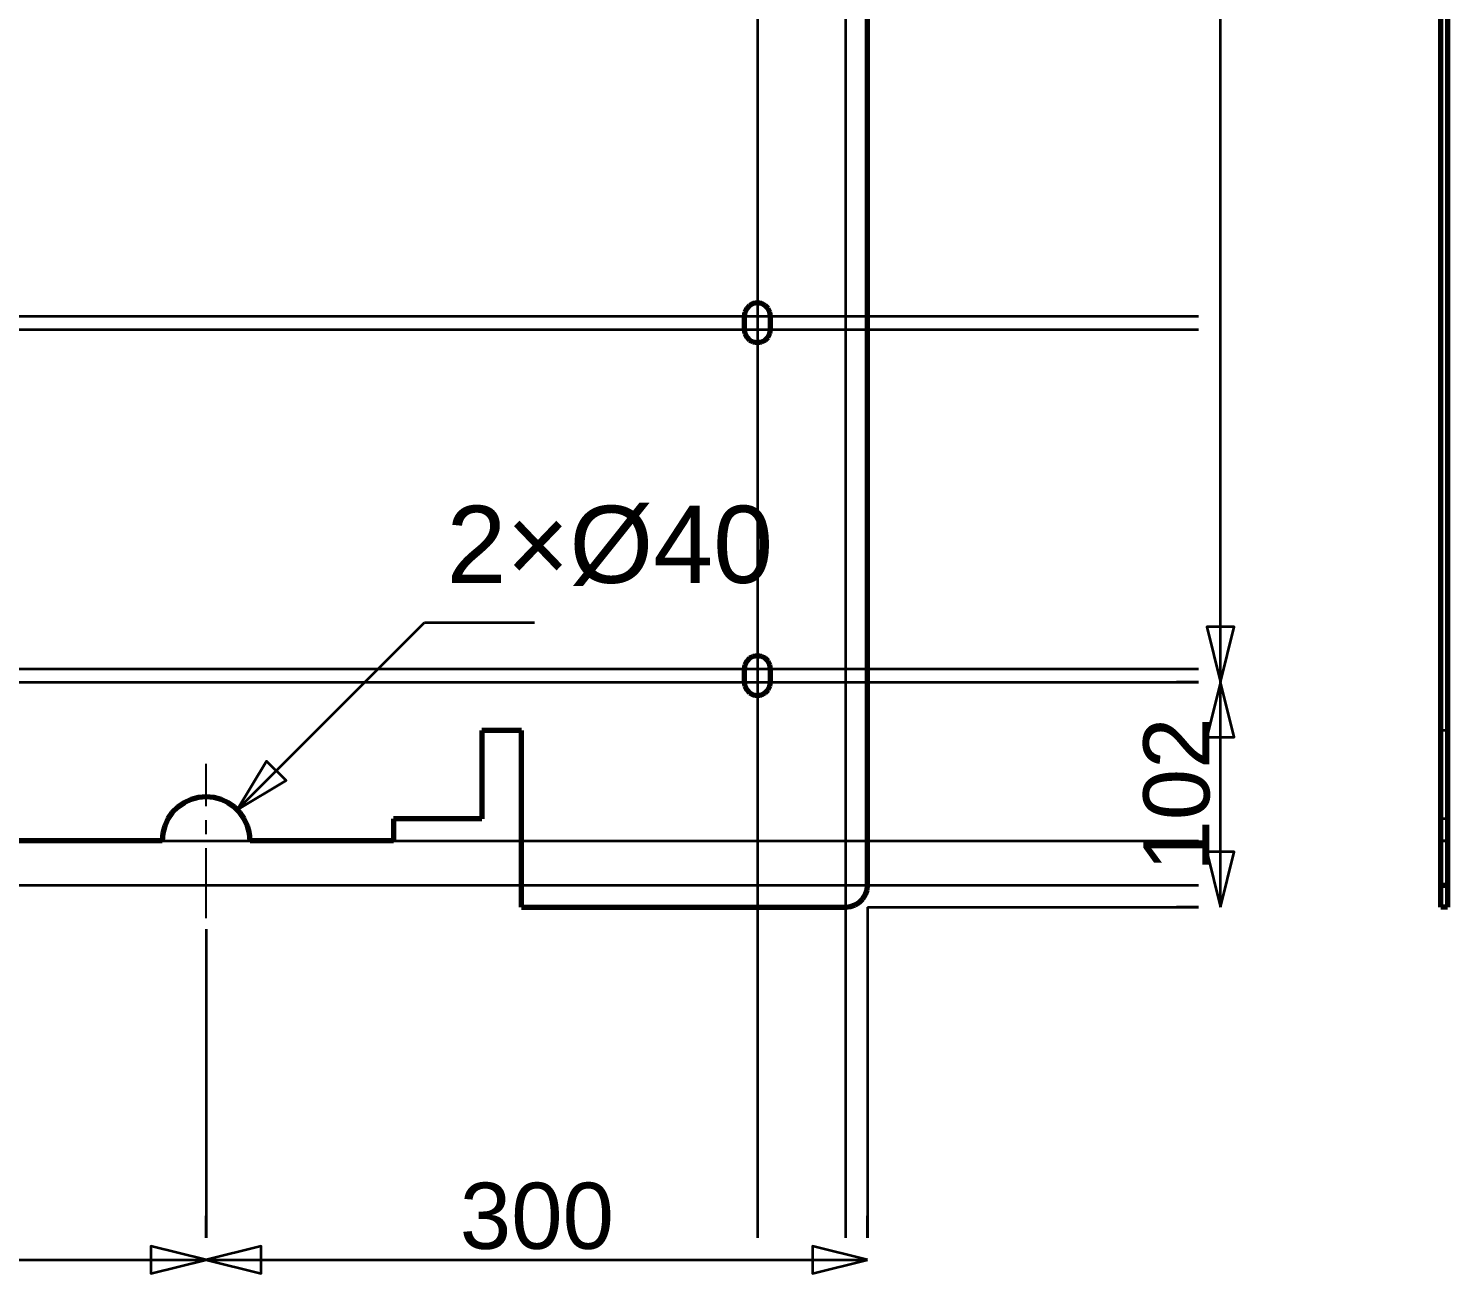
# Model space of a CAD drawing. Header units: millimetres. Extents: x 0 to 420, y 0 to 297.
# Drawn here: x 181.9 to 246.3, y 137.7 to 194.1 of the extents above; entities that cross this region are included whole.
import ezdxf
from ezdxf.enums import TextEntityAlignment as Align

# ---------------------------------------------------------------- set-up
doc = ezdxf.new("R2010")
doc.units = ezdxf.units.MM
doc.linetypes.add('CENTER', pattern=[5.08, 3.175, -0.635, 0.635, -0.635])
doc.linetypes.add('DASHED', pattern=[1.524, 1.27, -0.254])
doc.styles.add('GOST', font='Arial')

msp = doc.modelspace()

# ---------------------------------------------------------------- linework, layer by layer
at = {"color": 1, "lineweight": 70}
for p, q in [((220, 155.286), (220, 251.291)), ((246, 155.286), (246, 251.291)), ((246.3, 251.291), (246.3, 155.286)), ((214.647, 181.572), (214.515, 181.439)), ((214.815, 181.657), (214.647, 181.572)), ((215, 181.686), (214.815, 181.657)), ((215.185, 181.657), (215, 181.686)), ((215.353, 181.572), (215.185, 181.657)), ((215.485, 181.439), (215.353, 181.572)), ((214.429, 181.272), (214.4, 181.086)), ((214.4, 181.086), (214.4, 180.486)), ((214.515, 181.439), (214.429, 181.272)), ((215.571, 181.272), (215.485, 181.439)), ((215.6, 181.086), (215.571, 181.272)), ((215.6, 180.486), (215.6, 181.086)), ((214.4, 180.486), (214.429, 180.301)), ((214.429, 180.301), (214.515, 180.134)), ((215.485, 180.134), (215.571, 180.301)), ((215.571, 180.301), (215.6, 180.486)), ((214.515, 180.134), (214.647, 180.001)), ((214.647, 180.001), (214.815, 179.916)), ((214.815, 179.916), (215, 179.886)), ((215, 179.886), (215.185, 179.916)), ((215.185, 179.916), (215.353, 180.001)), ((215.353, 180.001), (215.485, 180.134)), ((214.515, 165.439), (214.429, 165.272)), ((214.647, 165.572), (214.515, 165.439)), ((214.815, 165.657), (214.647, 165.572)), ((215, 165.686), (214.815, 165.657)), ((215.185, 165.657), (215, 165.686)), ((215.353, 165.572), (215.185, 165.657)), ((215.485, 165.439), (215.353, 165.572)), ((215.571, 165.272), (215.485, 165.439)), ((214.429, 165.272), (214.4, 165.086)), ((214.4, 165.086), (214.4, 164.486)), ((215.6, 165.086), (215.571, 165.272)), ((215.6, 164.486), (215.6, 165.086)), ((214.4, 164.486), (214.429, 164.301)), ((214.429, 164.301), (214.515, 164.134)), ((214.515, 164.134), (214.647, 164.001)), ((215.353, 164.001), (215.485, 164.134)), ((215.485, 164.134), (215.571, 164.301)), ((215.571, 164.301), (215.6, 164.486)), ((214.647, 164.001), (214.815, 163.916)), ((214.815, 163.916), (215, 163.886)), ((215, 163.886), (215.185, 163.916)), ((215.185, 163.916), (215.353, 164.001)), ((204.3, 162.286), (202.5, 162.286)), ((202.5, 162.286), (202.5, 158.286)), ((204.3, 154.286), (204.3, 162.286)), ((189, 159.019), (188.714, 158.819)), ((189.316, 159.166), (189, 159.019)), ((189.653, 159.256), (189.316, 159.166)), ((190, 159.286), (189.653, 159.256)), ((190.347, 159.256), (190, 159.286)), ((190.684, 159.166), (190.347, 159.256)), ((191, 159.019), (190.684, 159.166)), ((191.286, 158.819), (191, 159.019)), ((188.468, 158.572), (188.268, 158.286)), ((188.714, 158.819), (188.468, 158.572)), ((191.532, 158.572), (191.286, 158.819)), ((191.732, 158.286), (191.532, 158.572)), ((188.121, 157.971), (188.03, 157.634)), ((188.268, 158.286), (188.121, 157.971)), ((191.879, 157.971), (191.732, 158.286)), ((191.97, 157.634), (191.879, 157.971)), ((202.5, 158.286), (198.5, 158.286)), ((198.5, 158.286), (198.5, 157.286)), ((188, 157.286), (97, 157.286)), ((188.03, 157.634), (188, 157.286)), ((192, 157.286), (191.97, 157.634)), ((198.5, 157.286), (192, 157.286)), ((219.975, 155.064), (220, 155.286)), ((246, 155.175), (246, 155.286)), ((246, 155.286), (246.3, 155.286)), ((246, 155.064), (246, 155.175)), ((246.3, 155.286), (246.3, 155.175)), ((246.3, 155.175), (246.3, 155.064)), ((219.434, 154.385), (219.623, 154.505)), ((219.623, 154.505), (219.782, 154.663)), ((219.782, 154.663), (219.901, 154.853)), ((219.901, 154.853), (219.975, 155.064)), ((246, 154.956), (246, 155.064)), ((246, 154.853), (246, 154.956)), ((246, 154.754), (246, 154.853)), ((246, 154.663), (246, 154.754)), ((246, 154.579), (246, 154.663)), ((246, 154.505), (246, 154.579)), ((246, 154.44), (246, 154.505)), ((246.3, 155.064), (246.3, 154.956)), ((246.3, 154.956), (246.3, 154.853)), ((246.3, 154.853), (246.3, 154.754)), ((246.3, 154.754), (246.3, 154.663)), ((246.3, 154.663), (246.3, 154.579)), ((246.3, 154.579), (246.3, 154.505)), ((246.3, 154.505), (246.3, 154.44)), ((204.3, 154.286), (219, 154.286)), ((219, 154.286), (219.223, 154.312)), ((219.223, 154.312), (219.434, 154.385)), ((246, 154.385), (246, 154.44)), ((246, 154.343), (246, 154.385)), ((246, 154.312), (246, 154.343)), ((246, 154.293), (246, 154.312)), ((246, 154.286), (246, 154.293)), ((246.3, 154.286), (246, 154.286)), ((246.3, 154.44), (246.3, 154.385)), ((246.3, 154.385), (246.3, 154.343)), ((246.3, 154.343), (246.3, 154.312)), ((246.3, 154.312), (246.3, 154.293)), ((246.3, 154.293), (246.3, 154.286))]:
    msp.add_line(p, q, dxfattribs=at)
at = {"color": 5, "linetype": 'DASHED', "lineweight": 35}
for p, q in [((220, 251.291), (220, 155.286)), ((246, 251.291), (246, 155.286)), ((246.3, 155.286), (246.3, 251.291)), ((214.515, 181.439), (214.647, 181.572)), ((214.647, 181.572), (214.815, 181.657)), ((214.815, 181.657), (215, 181.686)), ((215, 181.686), (215.185, 181.657)), ((215.185, 181.657), (215.353, 181.572)), ((215.353, 181.572), (215.485, 181.439)), ((246, 181.683), (246, 181.686)), ((246, 181.686), (246, 181.683)), ((246, 181.683), (246, 181.686)), ((246, 181.686), (246, 181.683)), ((246, 181.671), (246, 181.683)), ((246, 181.683), (246, 181.671)), ((246, 181.671), (246, 181.683)), ((246, 181.683), (246, 181.671)), ((246, 181.653), (246, 181.671)), ((246, 181.671), (246, 181.653)), ((246, 181.653), (246, 181.671)), ((246, 181.671), (246, 181.653)), ((246, 181.627), (246, 181.653)), ((246, 181.653), (246, 181.627)), ((246, 181.627), (246, 181.653)), ((246, 181.653), (246, 181.627)), ((246, 181.595), (246, 181.627)), ((246, 181.627), (246, 181.595)), ((246, 181.595), (246, 181.627)), ((246, 181.627), (246, 181.595)), ((246, 181.556), (246, 181.595)), ((246, 181.595), (246, 181.556)), ((246, 181.556), (246, 181.595)), ((246, 181.595), (246, 181.556)), ((246, 181.511), (246, 181.556)), ((246, 181.556), (246, 181.511)), ((246, 181.511), (246, 181.556)), ((246, 181.556), (246, 181.511)), ((246, 181.461), (246, 181.511)), ((246, 181.511), (246, 181.461)), ((246, 181.461), (246, 181.511)), ((246, 181.511), (246, 181.461)), ((246.3, 181.683), (246.3, 181.686)), ((246.3, 181.686), (246.3, 181.683)), ((246.3, 181.683), (246.3, 181.686)), ((246.3, 181.686), (246.3, 181.683)), ((246.3, 181.671), (246.3, 181.683)), ((246.3, 181.683), (246.3, 181.671)), ((246.3, 181.671), (246.3, 181.683)), ((246.3, 181.683), (246.3, 181.671)), ((246.3, 181.653), (246.3, 181.671)), ((246.3, 181.671), (246.3, 181.653)), ((246.3, 181.653), (246.3, 181.671)), ((246.3, 181.671), (246.3, 181.653)), ((246.3, 181.627), (246.3, 181.653)), ((246.3, 181.653), (246.3, 181.627)), ((246.3, 181.627), (246.3, 181.653)), ((246.3, 181.653), (246.3, 181.627)), ((246.3, 181.595), (246.3, 181.627)), ((246.3, 181.627), (246.3, 181.595)), ((246.3, 181.595), (246.3, 181.627)), ((246.3, 181.627), (246.3, 181.595)), ((246.3, 181.556), (246.3, 181.595)), ((246.3, 181.595), (246.3, 181.556)), ((246.3, 181.556), (246.3, 181.595)), ((246.3, 181.595), (246.3, 181.556)), ((246.3, 181.511), (246.3, 181.556)), ((246.3, 181.556), (246.3, 181.511)), ((246.3, 181.511), (246.3, 181.556)), ((246.3, 181.556), (246.3, 181.511)), ((246.3, 181.461), (246.3, 181.511)), ((246.3, 181.511), (246.3, 181.461)), ((246.3, 181.461), (246.3, 181.511)), ((246.3, 181.511), (246.3, 181.461)), ((214.4, 181.086), (214.429, 181.272)), ((214.4, 180.486), (214.4, 181.086)), ((214.429, 181.272), (214.515, 181.439)), ((215.485, 181.439), (215.571, 181.272)), ((215.571, 181.272), (215.6, 181.086)), ((215.6, 181.086), (215.6, 180.486)), ((246, 181.406), (246, 181.461)), ((246, 181.461), (246, 181.406)), ((246, 181.406), (246, 181.461)), ((246, 181.461), (246, 181.406)), ((246, 181.347), (246, 181.406)), ((246, 181.406), (246, 181.347)), ((246, 181.347), (246, 181.406)), ((246, 181.406), (246, 181.347)), ((246, 181.285), (246, 181.347)), ((246, 181.347), (246, 181.285)), ((246, 181.285), (246, 181.347)), ((246, 181.347), (246, 181.285)), ((246, 181.22), (246, 181.285)), ((246, 181.285), (246, 181.22)), ((246, 181.22), (246, 181.285)), ((246, 181.285), (246, 181.22)), ((246, 181.154), (246, 181.22)), ((246, 181.22), (246, 181.154)), ((246, 181.154), (246, 181.22)), ((246, 181.22), (246, 181.154)), ((246, 181.086), (246, 181.154)), ((246, 181.154), (246, 181.086)), ((246, 181.086), (246, 181.154)), ((246, 181.154), (246, 181.086)), ((246, 180.486), (246, 181.086)), ((246, 181.086), (246, 180.486)), ((246, 181.086), (246, 180.486)), ((246, 180.486), (246, 181.086)), ((246.3, 181.406), (246.3, 181.461)), ((246.3, 181.461), (246.3, 181.406)), ((246.3, 181.406), (246.3, 181.461)), ((246.3, 181.461), (246.3, 181.406)), ((246.3, 181.347), (246.3, 181.406)), ((246.3, 181.406), (246.3, 181.347)), ((246.3, 181.347), (246.3, 181.406)), ((246.3, 181.406), (246.3, 181.347)), ((246.3, 181.285), (246.3, 181.347)), ((246.3, 181.347), (246.3, 181.285)), ((246.3, 181.285), (246.3, 181.347)), ((246.3, 181.347), (246.3, 181.285)), ((246.3, 181.22), (246.3, 181.285)), ((246.3, 181.285), (246.3, 181.22)), ((246.3, 181.22), (246.3, 181.285)), ((246.3, 181.285), (246.3, 181.22)), ((246.3, 181.154), (246.3, 181.22)), ((246.3, 181.22), (246.3, 181.154)), ((246.3, 181.154), (246.3, 181.22)), ((246.3, 181.22), (246.3, 181.154)), ((246.3, 181.086), (246.3, 181.154)), ((246.3, 181.154), (246.3, 181.086)), ((246.3, 181.086), (246.3, 181.154)), ((246.3, 181.154), (246.3, 181.086)), ((246.3, 181.086), (246.3, 180.486)), ((246.3, 180.486), (246.3, 181.086)), ((246.3, 180.486), (246.3, 181.086)), ((246.3, 181.086), (246.3, 180.486)), ((214.429, 180.301), (214.4, 180.486)), ((214.515, 180.134), (214.429, 180.301)), ((215.571, 180.301), (215.485, 180.134)), ((215.6, 180.486), (215.571, 180.301)), ((246, 180.486), (246, 180.419)), ((246, 180.419), (246, 180.486)), ((246, 180.486), (246, 180.419)), ((246, 180.419), (246, 180.486)), ((246, 180.419), (246, 180.353)), ((246, 180.353), (246, 180.419)), ((246, 180.419), (246, 180.353)), ((246, 180.353), (246, 180.419)), ((246, 180.353), (246, 180.288)), ((246, 180.288), (246, 180.353)), ((246, 180.353), (246, 180.288)), ((246, 180.288), (246, 180.353)), ((246, 180.288), (246, 180.226)), ((246, 180.226), (246, 180.288)), ((246, 180.288), (246, 180.226)), ((246, 180.226), (246, 180.288)), ((246, 180.226), (246, 180.167)), ((246, 180.167), (246, 180.226)), ((246, 180.226), (246, 180.167)), ((246, 180.167), (246, 180.226)), ((246.3, 180.486), (246.3, 180.419)), ((246.3, 180.419), (246.3, 180.486)), ((246.3, 180.486), (246.3, 180.419)), ((246.3, 180.419), (246.3, 180.486)), ((246.3, 180.419), (246.3, 180.353)), ((246.3, 180.353), (246.3, 180.419)), ((246.3, 180.419), (246.3, 180.353)), ((246.3, 180.353), (246.3, 180.419)), ((246.3, 180.353), (246.3, 180.288)), ((246.3, 180.288), (246.3, 180.353)), ((246.3, 180.353), (246.3, 180.288)), ((246.3, 180.288), (246.3, 180.353)), ((246.3, 180.288), (246.3, 180.226)), ((246.3, 180.226), (246.3, 180.288)), ((246.3, 180.288), (246.3, 180.226)), ((246.3, 180.226), (246.3, 180.288)), ((246.3, 180.226), (246.3, 180.167)), ((246.3, 180.167), (246.3, 180.226)), ((246.3, 180.226), (246.3, 180.167)), ((246.3, 180.167), (246.3, 180.226)), ((214.647, 180.001), (214.515, 180.134)), ((214.815, 179.916), (214.647, 180.001)), ((215, 179.886), (214.815, 179.916)), ((215.185, 179.916), (215, 179.886)), ((215.353, 180.001), (215.185, 179.916)), ((215.485, 180.134), (215.353, 180.001)), ((246, 180.167), (246, 180.112)), ((246, 180.112), (246, 180.167)), ((246, 180.167), (246, 180.112)), ((246, 180.112), (246, 180.167)), ((246, 180.112), (246, 180.062)), ((246, 180.062), (246, 180.112)), ((246, 180.112), (246, 180.062)), ((246, 180.062), (246, 180.112)), ((246, 180.062), (246, 180.017)), ((246, 180.017), (246, 180.062)), ((246, 180.062), (246, 180.017)), ((246, 180.017), (246, 180.062)), ((246, 180.017), (246, 179.978)), ((246, 179.978), (246, 180.017)), ((246, 180.017), (246, 179.978)), ((246, 179.978), (246, 180.017)), ((246, 179.978), (246, 179.946)), ((246, 179.946), (246, 179.978)), ((246, 179.978), (246, 179.946)), ((246, 179.946), (246, 179.978)), ((246, 179.946), (246, 179.92)), ((246, 179.92), (246, 179.946)), ((246, 179.946), (246, 179.92)), ((246, 179.92), (246, 179.946)), ((246, 179.92), (246, 179.902)), ((246, 179.902), (246, 179.92)), ((246, 179.92), (246, 179.902)), ((246, 179.902), (246, 179.92)), ((246, 179.902), (246, 179.89)), ((246, 179.89), (246, 179.902)), ((246, 179.902), (246, 179.89)), ((246, 179.89), (246, 179.902)), ((246, 179.89), (246, 179.886)), ((246, 179.886), (246, 179.89)), ((246, 179.89), (246, 179.886)), ((246, 179.886), (246, 179.89)), ((246.3, 180.167), (246.3, 180.112)), ((246.3, 180.112), (246.3, 180.167)), ((246.3, 180.167), (246.3, 180.112)), ((246.3, 180.112), (246.3, 180.167)), ((246.3, 180.112), (246.3, 180.062)), ((246.3, 180.062), (246.3, 180.112)), ((246.3, 180.112), (246.3, 180.062)), ((246.3, 180.062), (246.3, 180.112)), ((246.3, 180.062), (246.3, 180.017)), ((246.3, 180.017), (246.3, 180.062)), ((246.3, 180.062), (246.3, 180.017)), ((246.3, 180.017), (246.3, 180.062)), ((246.3, 180.017), (246.3, 179.978)), ((246.3, 179.978), (246.3, 180.017)), ((246.3, 180.017), (246.3, 179.978)), ((246.3, 179.978), (246.3, 180.017)), ((246.3, 179.978), (246.3, 179.946)), ((246.3, 179.946), (246.3, 179.978)), ((246.3, 179.978), (246.3, 179.946)), ((246.3, 179.946), (246.3, 179.978)), ((246.3, 179.946), (246.3, 179.92)), ((246.3, 179.92), (246.3, 179.946)), ((246.3, 179.946), (246.3, 179.92)), ((246.3, 179.92), (246.3, 179.946)), ((246.3, 179.92), (246.3, 179.902)), ((246.3, 179.902), (246.3, 179.92)), ((246.3, 179.92), (246.3, 179.902)), ((246.3, 179.902), (246.3, 179.92)), ((246.3, 179.902), (246.3, 179.89)), ((246.3, 179.89), (246.3, 179.902)), ((246.3, 179.902), (246.3, 179.89)), ((246.3, 179.89), (246.3, 179.902)), ((246.3, 179.89), (246.3, 179.886)), ((246.3, 179.886), (246.3, 179.89)), ((246.3, 179.89), (246.3, 179.886)), ((246.3, 179.886), (246.3, 179.89)), ((214.429, 165.272), (214.515, 165.439)), ((214.515, 165.439), (214.647, 165.572)), ((214.647, 165.572), (214.815, 165.657)), ((214.815, 165.657), (215, 165.686)), ((215, 165.686), (215.185, 165.657)), ((215.185, 165.657), (215.353, 165.572)), ((215.353, 165.572), (215.485, 165.439)), ((215.485, 165.439), (215.571, 165.272)), ((246, 165.683), (246, 165.686)), ((246, 165.686), (246, 165.683)), ((246, 165.683), (246, 165.686)), ((246, 165.686), (246, 165.683)), ((246, 165.671), (246, 165.683)), ((246, 165.683), (246, 165.671)), ((246, 165.671), (246, 165.683)), ((246, 165.683), (246, 165.671)), ((246, 165.653), (246, 165.671)), ((246, 165.671), (246, 165.653)), ((246, 165.653), (246, 165.671)), ((246, 165.671), (246, 165.653)), ((246, 165.627), (246, 165.653)), ((246, 165.653), (246, 165.627)), ((246, 165.627), (246, 165.653)), ((246, 165.653), (246, 165.627)), ((246, 165.595), (246, 165.627)), ((246, 165.627), (246, 165.595)), ((246, 165.595), (246, 165.627)), ((246, 165.627), (246, 165.595)), ((246, 165.556), (246, 165.595)), ((246, 165.595), (246, 165.556)), ((246, 165.556), (246, 165.595)), ((246, 165.595), (246, 165.556)), ((246, 165.511), (246, 165.556)), ((246, 165.556), (246, 165.511)), ((246, 165.511), (246, 165.556)), ((246, 165.556), (246, 165.511)), ((246, 165.461), (246, 165.511)), ((246, 165.511), (246, 165.461)), ((246, 165.461), (246, 165.511)), ((246, 165.511), (246, 165.461)), ((246, 165.406), (246, 165.461)), ((246, 165.461), (246, 165.406)), ((246, 165.406), (246, 165.461)), ((246, 165.461), (246, 165.406)), ((246, 165.347), (246, 165.406)), ((246, 165.406), (246, 165.347)), ((246, 165.347), (246, 165.406)), ((246, 165.406), (246, 165.347)), ((246.3, 165.683), (246.3, 165.686)), ((246.3, 165.686), (246.3, 165.683)), ((246.3, 165.683), (246.3, 165.686)), ((246.3, 165.686), (246.3, 165.683)), ((246.3, 165.671), (246.3, 165.683)), ((246.3, 165.683), (246.3, 165.671)), ((246.3, 165.671), (246.3, 165.683)), ((246.3, 165.683), (246.3, 165.671)), ((246.3, 165.653), (246.3, 165.671)), ((246.3, 165.671), (246.3, 165.653)), ((246.3, 165.653), (246.3, 165.671)), ((246.3, 165.671), (246.3, 165.653)), ((246.3, 165.627), (246.3, 165.653)), ((246.3, 165.653), (246.3, 165.627)), ((246.3, 165.627), (246.3, 165.653)), ((246.3, 165.653), (246.3, 165.627)), ((246.3, 165.595), (246.3, 165.627)), ((246.3, 165.627), (246.3, 165.595)), ((246.3, 165.595), (246.3, 165.627)), ((246.3, 165.627), (246.3, 165.595)), ((246.3, 165.556), (246.3, 165.595)), ((246.3, 165.595), (246.3, 165.556)), ((246.3, 165.556), (246.3, 165.595)), ((246.3, 165.595), (246.3, 165.556)), ((246.3, 165.511), (246.3, 165.556)), ((246.3, 165.556), (246.3, 165.511)), ((246.3, 165.511), (246.3, 165.556)), ((246.3, 165.556), (246.3, 165.511)), ((246.3, 165.461), (246.3, 165.511)), ((246.3, 165.511), (246.3, 165.461)), ((246.3, 165.461), (246.3, 165.511)), ((246.3, 165.511), (246.3, 165.461)), ((246.3, 165.406), (246.3, 165.461)), ((246.3, 165.461), (246.3, 165.406)), ((246.3, 165.406), (246.3, 165.461)), ((246.3, 165.461), (246.3, 165.406)), ((246.3, 165.347), (246.3, 165.406)), ((246.3, 165.406), (246.3, 165.347)), ((246.3, 165.347), (246.3, 165.406)), ((246.3, 165.406), (246.3, 165.347)), ((214.4, 165.086), (214.429, 165.272)), ((214.4, 164.486), (214.4, 165.086)), ((215.571, 165.272), (215.6, 165.086)), ((215.6, 165.086), (215.6, 164.486)), ((246, 165.285), (246, 165.347)), ((246, 165.347), (246, 165.285)), ((246, 165.285), (246, 165.347)), ((246, 165.347), (246, 165.285)), ((246, 165.22), (246, 165.285)), ((246, 165.285), (246, 165.22)), ((246, 165.22), (246, 165.285)), ((246, 165.285), (246, 165.22)), ((246, 165.154), (246, 165.22)), ((246, 165.22), (246, 165.154)), ((246, 165.154), (246, 165.22)), ((246, 165.22), (246, 165.154)), ((246, 165.086), (246, 165.154)), ((246, 165.154), (246, 165.086)), ((246, 165.086), (246, 165.154)), ((246, 165.154), (246, 165.086)), ((246, 164.486), (246, 165.086)), ((246, 165.086), (246, 164.486)), ((246, 165.086), (246, 164.486)), ((246, 164.486), (246, 165.086)), ((246.3, 165.285), (246.3, 165.347)), ((246.3, 165.347), (246.3, 165.285)), ((246.3, 165.285), (246.3, 165.347)), ((246.3, 165.347), (246.3, 165.285)), ((246.3, 165.22), (246.3, 165.285)), ((246.3, 165.285), (246.3, 165.22)), ((246.3, 165.22), (246.3, 165.285)), ((246.3, 165.285), (246.3, 165.22)), ((246.3, 165.154), (246.3, 165.22)), ((246.3, 165.22), (246.3, 165.154)), ((246.3, 165.154), (246.3, 165.22)), ((246.3, 165.22), (246.3, 165.154)), ((246.3, 165.086), (246.3, 165.154)), ((246.3, 165.154), (246.3, 165.086)), ((246.3, 165.086), (246.3, 165.154)), ((246.3, 165.154), (246.3, 165.086)), ((246.3, 165.086), (246.3, 164.486)), ((246.3, 164.486), (246.3, 165.086)), ((246.3, 164.486), (246.3, 165.086)), ((246.3, 165.086), (246.3, 164.486)), ((214.429, 164.301), (214.4, 164.486)), ((214.515, 164.134), (214.429, 164.301)), ((214.647, 164.001), (214.515, 164.134)), ((215.485, 164.134), (215.353, 164.001)), ((215.571, 164.301), (215.485, 164.134)), ((215.6, 164.486), (215.571, 164.301)), ((246, 164.486), (246, 164.419)), ((246, 164.419), (246, 164.486)), ((246, 164.486), (246, 164.419)), ((246, 164.419), (246, 164.486)), ((246, 164.419), (246, 164.353)), ((246, 164.353), (246, 164.419)), ((246, 164.419), (246, 164.353)), ((246, 164.353), (246, 164.419)), ((246, 164.353), (246, 164.288)), ((246, 164.288), (246, 164.353)), ((246, 164.353), (246, 164.288)), ((246, 164.288), (246, 164.353)), ((246, 164.288), (246, 164.226)), ((246, 164.226), (246, 164.288)), ((246, 164.288), (246, 164.226)), ((246, 164.226), (246, 164.288)), ((246, 164.226), (246, 164.167)), ((246, 164.167), (246, 164.226)), ((246, 164.226), (246, 164.167)), ((246, 164.167), (246, 164.226)), ((246, 164.167), (246, 164.112)), ((246, 164.112), (246, 164.167)), ((246, 164.167), (246, 164.112)), ((246, 164.112), (246, 164.167)), ((246.3, 164.486), (246.3, 164.419)), ((246.3, 164.419), (246.3, 164.486)), ((246.3, 164.486), (246.3, 164.419)), ((246.3, 164.419), (246.3, 164.486)), ((246.3, 164.419), (246.3, 164.353)), ((246.3, 164.353), (246.3, 164.419)), ((246.3, 164.419), (246.3, 164.353)), ((246.3, 164.353), (246.3, 164.419)), ((246.3, 164.353), (246.3, 164.288)), ((246.3, 164.288), (246.3, 164.353)), ((246.3, 164.353), (246.3, 164.288)), ((246.3, 164.288), (246.3, 164.353)), ((246.3, 164.288), (246.3, 164.226)), ((246.3, 164.226), (246.3, 164.288)), ((246.3, 164.288), (246.3, 164.226)), ((246.3, 164.226), (246.3, 164.288)), ((246.3, 164.226), (246.3, 164.167)), ((246.3, 164.167), (246.3, 164.226)), ((246.3, 164.226), (246.3, 164.167)), ((246.3, 164.167), (246.3, 164.226)), ((246.3, 164.167), (246.3, 164.112)), ((246.3, 164.112), (246.3, 164.167)), ((246.3, 164.167), (246.3, 164.112)), ((246.3, 164.112), (246.3, 164.167)), ((214.815, 163.916), (214.647, 164.001)), ((215, 163.886), (214.815, 163.916)), ((215.185, 163.916), (215, 163.886)), ((215.353, 164.001), (215.185, 163.916)), ((246, 164.112), (246, 164.062)), ((246, 164.062), (246, 164.112)), ((246, 164.112), (246, 164.062)), ((246, 164.062), (246, 164.112)), ((246, 164.062), (246, 164.017)), ((246, 164.017), (246, 164.062)), ((246, 164.062), (246, 164.017)), ((246, 164.017), (246, 164.062)), ((246, 164.017), (246, 163.978)), ((246, 163.978), (246, 164.017)), ((246, 164.017), (246, 163.978)), ((246, 163.978), (246, 164.017)), ((246, 163.978), (246, 163.946)), ((246, 163.946), (246, 163.978)), ((246, 163.978), (246, 163.946)), ((246, 163.946), (246, 163.978)), ((246, 163.946), (246, 163.92)), ((246, 163.92), (246, 163.946)), ((246, 163.946), (246, 163.92)), ((246, 163.92), (246, 163.946)), ((246, 163.92), (246, 163.902)), ((246, 163.902), (246, 163.92)), ((246, 163.92), (246, 163.902)), ((246, 163.902), (246, 163.92)), ((246, 163.902), (246, 163.89)), ((246, 163.89), (246, 163.902)), ((246, 163.902), (246, 163.89)), ((246, 163.89), (246, 163.902)), ((246, 163.89), (246, 163.886)), ((246, 163.886), (246, 163.89)), ((246, 163.89), (246, 163.886)), ((246, 163.886), (246, 163.89)), ((246.3, 164.112), (246.3, 164.062)), ((246.3, 164.062), (246.3, 164.112)), ((246.3, 164.112), (246.3, 164.062)), ((246.3, 164.062), (246.3, 164.112)), ((246.3, 164.062), (246.3, 164.017)), ((246.3, 164.017), (246.3, 164.062)), ((246.3, 164.062), (246.3, 164.017)), ((246.3, 164.017), (246.3, 164.062)), ((246.3, 164.017), (246.3, 163.978)), ((246.3, 163.978), (246.3, 164.017)), ((246.3, 164.017), (246.3, 163.978)), ((246.3, 163.978), (246.3, 164.017)), ((246.3, 163.978), (246.3, 163.946)), ((246.3, 163.946), (246.3, 163.978)), ((246.3, 163.978), (246.3, 163.946)), ((246.3, 163.946), (246.3, 163.978)), ((246.3, 163.946), (246.3, 163.92)), ((246.3, 163.92), (246.3, 163.946)), ((246.3, 163.946), (246.3, 163.92)), ((246.3, 163.92), (246.3, 163.946)), ((246.3, 163.92), (246.3, 163.902)), ((246.3, 163.902), (246.3, 163.92)), ((246.3, 163.92), (246.3, 163.902)), ((246.3, 163.902), (246.3, 163.92)), ((246.3, 163.902), (246.3, 163.89)), ((246.3, 163.89), (246.3, 163.902)), ((246.3, 163.902), (246.3, 163.89)), ((246.3, 163.89), (246.3, 163.902)), ((246.3, 163.89), (246.3, 163.886)), ((246.3, 163.886), (246.3, 163.89)), ((246.3, 163.89), (246.3, 163.886)), ((246.3, 163.886), (246.3, 163.89)), ((202.5, 158.286), (202.5, 162.286)), ((202.5, 162.286), (204.3, 162.286)), ((204.3, 162.286), (204.3, 154.286)), ((246, 154.286), (246, 162.286)), ((246, 162.286), (246, 158.286)), ((246, 158.286), (246, 162.286)), ((246, 162.286), (246, 154.286)), ((246.3, 162.286), (246, 162.286)), ((246.3, 162.286), (246, 162.286)), ((246.3, 162.286), (246, 162.286)), ((246.3, 162.286), (246, 162.286)), ((246.3, 154.286), (246.3, 162.286)), ((246.3, 162.286), (246.3, 158.286)), ((246.3, 158.286), (246.3, 162.286)), ((246.3, 162.286), (246.3, 154.286)), ((188.714, 158.819), (189, 159.019)), ((189, 159.019), (189.316, 159.166)), ((189.316, 159.166), (189.653, 159.256)), ((189.653, 159.256), (190, 159.286)), ((190, 159.286), (190.347, 159.256)), ((190.347, 159.256), (190.684, 159.166)), ((190.684, 159.166), (191, 159.019)), ((191, 159.019), (191.286, 158.819)), ((246, 159.274), (246, 159.286)), ((246, 159.286), (246, 159.274)), ((246, 159.274), (246, 159.286)), ((246, 159.286), (246, 159.274)), ((246, 159.236), (246, 159.274)), ((246, 159.274), (246, 159.236)), ((246, 159.236), (246, 159.274)), ((246, 159.274), (246, 159.236)), ((246, 159.174), (246, 159.236)), ((246, 159.236), (246, 159.174)), ((246, 159.174), (246, 159.236)), ((246, 159.236), (246, 159.174)), ((246, 159.088), (246, 159.174)), ((246, 159.174), (246, 159.088)), ((246, 159.088), (246, 159.174)), ((246, 159.174), (246, 159.088)), ((246, 158.98), (246, 159.088)), ((246, 159.088), (246, 158.98)), ((246, 158.98), (246, 159.088)), ((246, 159.088), (246, 158.98)), ((246, 158.85), (246, 158.98)), ((246, 158.98), (246, 158.85)), ((246, 158.85), (246, 158.98)), ((246, 158.98), (246, 158.85)), ((246.3, 159.274), (246.3, 159.286)), ((246.3, 159.286), (246.3, 159.274)), ((246.3, 159.274), (246.3, 159.286)), ((246.3, 159.286), (246.3, 159.274)), ((246.3, 159.236), (246.3, 159.274)), ((246.3, 159.274), (246.3, 159.236)), ((246.3, 159.236), (246.3, 159.274)), ((246.3, 159.274), (246.3, 159.236)), ((246.3, 159.174), (246.3, 159.236)), ((246.3, 159.236), (246.3, 159.174)), ((246.3, 159.174), (246.3, 159.236)), ((246.3, 159.236), (246.3, 159.174)), ((246.3, 159.088), (246.3, 159.174)), ((246.3, 159.174), (246.3, 159.088)), ((246.3, 159.088), (246.3, 159.174)), ((246.3, 159.174), (246.3, 159.088)), ((246.3, 158.98), (246.3, 159.088)), ((246.3, 159.088), (246.3, 158.98)), ((246.3, 158.98), (246.3, 159.088)), ((246.3, 159.088), (246.3, 158.98)), ((246.3, 158.85), (246.3, 158.98)), ((246.3, 158.98), (246.3, 158.85)), ((246.3, 158.85), (246.3, 158.98)), ((246.3, 158.98), (246.3, 158.85)), ((188.268, 158.286), (188.468, 158.572)), ((188.468, 158.572), (188.714, 158.819)), ((191.286, 158.819), (191.532, 158.572)), ((191.532, 158.572), (191.732, 158.286)), ((246, 158.701), (246, 158.85)), ((246, 158.85), (246, 158.701)), ((246, 158.701), (246, 158.85)), ((246, 158.85), (246, 158.701)), ((246, 158.533), (246, 158.701)), ((246, 158.701), (246, 158.533)), ((246, 158.533), (246, 158.701)), ((246, 158.701), (246, 158.533)), ((246, 158.351), (246, 158.533)), ((246, 158.533), (246, 158.351)), ((246, 158.351), (246, 158.533)), ((246, 158.533), (246, 158.351)), ((246, 158.154), (246, 158.351)), ((246, 158.351), (246, 158.154)), ((246, 158.154), (246, 158.351)), ((246, 158.351), (246, 158.154)), ((246.3, 158.701), (246.3, 158.85)), ((246.3, 158.85), (246.3, 158.701)), ((246.3, 158.701), (246.3, 158.85)), ((246.3, 158.85), (246.3, 158.701)), ((246.3, 158.533), (246.3, 158.701)), ((246.3, 158.701), (246.3, 158.533)), ((246.3, 158.533), (246.3, 158.701)), ((246.3, 158.701), (246.3, 158.533)), ((246.3, 158.351), (246.3, 158.533)), ((246.3, 158.533), (246.3, 158.351)), ((246.3, 158.351), (246.3, 158.533)), ((246.3, 158.533), (246.3, 158.351)), ((246.3, 158.154), (246.3, 158.351)), ((246.3, 158.351), (246.3, 158.154)), ((246.3, 158.154), (246.3, 158.351)), ((246.3, 158.351), (246.3, 158.154)), ((188.03, 157.634), (188.121, 157.971)), ((188.121, 157.971), (188.268, 158.286)), ((191.732, 158.286), (191.879, 157.971)), ((191.879, 157.971), (191.97, 157.634)), ((198.5, 157.286), (198.5, 158.286)), ((198.5, 158.286), (202.5, 158.286)), ((246, 158.286), (246, 157.286)), ((246, 157.286), (246, 158.286)), ((246.3, 158.286), (246, 158.286)), ((246.3, 158.286), (246, 158.286)), ((246.3, 158.286), (246, 158.286)), ((246.3, 158.286), (246, 158.286)), ((246, 157.947), (246, 158.154)), ((246, 158.154), (246, 157.947)), ((246, 157.947), (246, 158.154)), ((246, 158.154), (246, 157.947)), ((246, 157.732), (246, 157.947)), ((246, 157.947), (246, 157.732)), ((246, 157.732), (246, 157.947)), ((246, 157.947), (246, 157.732)), ((246, 157.51), (246, 157.732)), ((246, 157.732), (246, 157.51)), ((246, 157.51), (246, 157.732)), ((246, 157.732), (246, 157.51)), ((246.3, 158.286), (246.3, 157.286)), ((246.3, 157.286), (246.3, 158.286)), ((246.3, 157.947), (246.3, 158.154)), ((246.3, 158.154), (246.3, 157.947)), ((246.3, 157.947), (246.3, 158.154)), ((246.3, 158.154), (246.3, 157.947)), ((246.3, 157.732), (246.3, 157.947)), ((246.3, 157.947), (246.3, 157.732)), ((246.3, 157.732), (246.3, 157.947)), ((246.3, 157.947), (246.3, 157.732)), ((246.3, 157.51), (246.3, 157.732)), ((246.3, 157.732), (246.3, 157.51)), ((246.3, 157.51), (246.3, 157.732)), ((246.3, 157.732), (246.3, 157.51)), ((97, 157.286), (188, 157.286)), ((188, 157.286), (188.03, 157.634)), ((191.97, 157.634), (192, 157.286)), ((192, 157.286), (198.5, 157.286)), ((246, 157.286), (246, 157.51)), ((246, 157.51), (246, 157.286)), ((246, 157.286), (246, 157.51)), ((246, 157.51), (246, 157.286)), ((246.3, 157.286), (246, 157.286)), ((246.3, 157.286), (246, 157.286)), ((246.3, 157.286), (246, 157.286)), ((246, 157.286), (246.3, 157.286)), ((246, 157.286), (246.3, 157.286)), ((246.3, 157.286), (246, 157.286)), ((246.3, 157.286), (246.3, 157.51)), ((246.3, 157.51), (246.3, 157.286)), ((246.3, 157.286), (246.3, 157.51)), ((246.3, 157.51), (246.3, 157.286)), ((220, 155.286), (219.975, 155.064)), ((246, 155.286), (246, 155.175)), ((246, 155.175), (246, 155.064)), ((246.3, 155.175), (246.3, 155.286)), ((246.3, 155.064), (246.3, 155.175)), ((219.623, 154.505), (219.434, 154.385)), ((219.782, 154.663), (219.623, 154.505)), ((219.901, 154.853), (219.782, 154.663)), ((219.975, 155.064), (219.901, 154.853)), ((246, 155.064), (246, 154.956)), ((246, 154.956), (246, 154.853)), ((246, 154.853), (246, 154.754)), ((246, 154.754), (246, 154.663)), ((246, 154.663), (246, 154.579)), ((246, 154.579), (246, 154.505)), ((246, 154.505), (246, 154.44)), ((246.3, 154.956), (246.3, 155.064)), ((246.3, 154.853), (246.3, 154.956)), ((246.3, 154.754), (246.3, 154.853)), ((246.3, 154.663), (246.3, 154.754)), ((246.3, 154.579), (246.3, 154.663)), ((246.3, 154.505), (246.3, 154.579)), ((246.3, 154.44), (246.3, 154.505)), ((219, 154.286), (204.3, 154.286)), ((219.223, 154.312), (219, 154.286)), ((219.434, 154.385), (219.223, 154.312)), ((246, 154.44), (246, 154.385)), ((246, 154.385), (246, 154.343)), ((246, 154.343), (246, 154.312)), ((246, 154.312), (246, 154.293)), ((246, 154.293), (246, 154.286)), ((246.3, 154.286), (246, 154.286)), ((246, 154.286), (246.3, 154.286)), ((246, 154.286), (246.3, 154.286)), ((246.3, 154.385), (246.3, 154.44)), ((246.3, 154.343), (246.3, 154.385)), ((246.3, 154.312), (246.3, 154.343)), ((246.3, 154.293), (246.3, 154.312)), ((246.3, 154.286), (246.3, 154.293))]:
    msp.add_line(p, q, dxfattribs=at)
at = {"color": 7, "lineweight": 35}
for p, q in [((219, 248.291), (219, 139.286)), ((236, 164.49), (236, 244.49)), ((215, 242.486), (215, 139.286)), ((215, 241.886), (215, 139.286)), ((215, 226.486), (215, 139.286)), ((215, 225.886), (215, 139.286)), ((215, 210.486), (215, 139.286)), ((215, 209.886), (215, 139.286)), ((215, 194.486), (215, 139.286)), ((215, 193.886), (215, 139.286)), ((72.6, 181.086), (235, 181.086)), ((217.6, 181.086), (235, 181.086)), ((72.6, 180.486), (235, 180.486)), ((217.6, 180.486), (235, 180.486)), ((215, 178.486), (215, 139.286)), ((215, 177.886), (215, 139.286)), ((191.414, 158.701), (199.899, 167.186)), ((199.899, 167.186), (204.899, 167.186)), ((72.6, 165.086), (235, 165.086)), ((217.6, 165.086), (235, 165.086)), ((72.6, 164.486), (235, 164.486)), ((217.6, 164.486), (235, 164.486)), ((235, 164.49), (234, 164.49)), ((235, 164.49), (234, 164.49)), ((236, 154.286), (236, 164.49)), ((215, 162.486), (215, 139.286)), ((215, 161.886), (215, 139.286)), ((99, 157.286), (235, 157.286)), ((194, 157.286), (235, 157.286)), ((69, 155.286), (235, 155.286)), ((222, 155.286), (235, 155.286)), ((220, 154.286), (220, 139.286)), ((220, 154.286), (235, 154.286)), ((235, 154.286), (234, 154.286)), ((190, 153.286), (190, 139.286)), ((219, 152.286), (219, 139.286)), ((190, 139.286), (190, 140.286)), ((190, 139.286), (190, 140.286)), ((220, 139.286), (220, 140.286)), ((95, 138.286), (190, 138.286)), ((190, 138.286), (220, 138.286))]:
    msp.add_line(p, q, dxfattribs=at)
at = {"color": 4, "linetype": 'CENTER', "lineweight": 25}
for p, q in [((215, 178.986), (215, 183.186)), ((215, 178.386), (215, 182.586)), ((212.9, 181.086), (217.1, 181.086)), ((212.9, 180.486), (217.1, 180.486)), ((215, 162.986), (215, 167.186)), ((215, 162.386), (215, 166.586)), ((212.9, 165.086), (217.1, 165.086)), ((212.9, 164.486), (217.1, 164.486)), ((190, 153.786), (190, 160.786)), ((219, 152.786), (219, 157.786)), ((186.5, 157.286), (193.5, 157.286)), ((216.5, 155.286), (221.5, 155.286))]:
    msp.add_line(p, q, dxfattribs=at)
at = {"color": 7, "lineweight": 35}
for points in [[(236, 164.49), (236.625, 166.99), (235.375, 166.99)], [(236, 164.49), (235.375, 161.99), (236.625, 161.99)], [(191.414, 158.701), (193.624, 160.027), (192.74, 160.91)], [(236, 154.286), (236.625, 156.786), (235.375, 156.786)], [(190, 138.286), (187.5, 138.911), (187.5, 137.661)], [(190, 138.286), (192.5, 137.661), (192.5, 138.911)], [(220, 138.286), (217.5, 138.911), (217.5, 137.661)]]:
    msp.add_lwpolyline(points, close=True, dxfattribs=at)

# ---------------------------------------------------------------- texts
at = {"color": 7, "style": 'GOST'}
msp.add_text('2×Ø40', height=3.5, dxfattribs=at).set_placement((200.899, 168.986))
msp.add_text('102', height=3, rotation=90, dxfattribs=at).set_placement((234, 159.388), align=Align.MIDDLE)
msp.add_text('300', height=3, dxfattribs=at).set_placement((205, 140.286), align=Align.MIDDLE)

doc.saveas('drawing.dxf')
